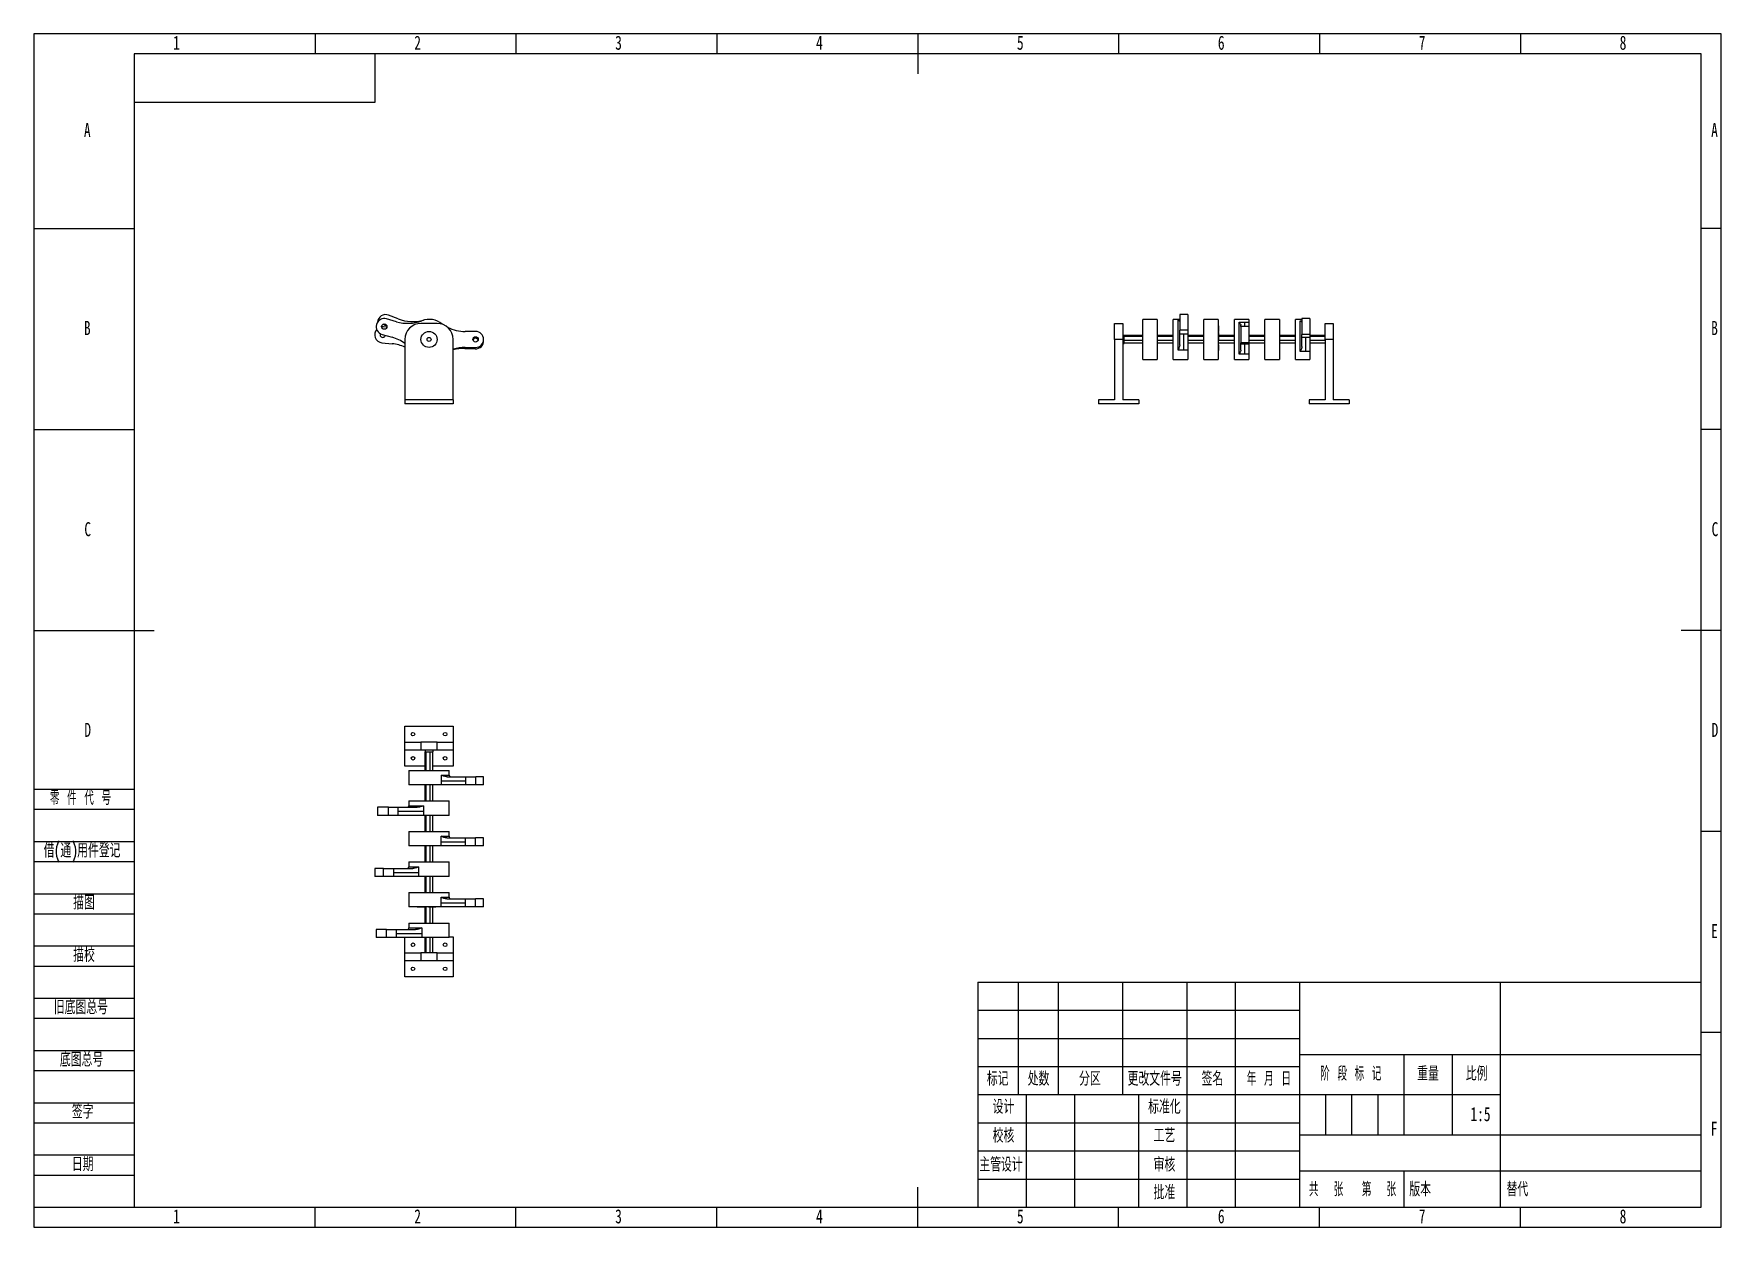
# Model space of a CAD drawing. Header units: millimetres. Extents: x 0 to 420, y 0 to 297.
import ezdxf

# ---------------------------------------------------------------- set-up
doc = ezdxf.new("R2010")
doc.units = ezdxf.units.MM
for name, color, linetype in [('10', 7, 'Continuous'), ('5', 7, 'Continuous'), ('9', 7, 'Continuous'), ('SLD-0', 7, 'Continuous')]:
    doc.layers.add(name, color=color, linetype=linetype)
doc.styles.add('SLDTEXTSTYLE0', font='TXT', dxfattribs={"width": 0.7, "bigfont": 'bigfont'})
doc.styles.add('SLDTEXTSTYLE1', font='TXT', dxfattribs={"width": 0.62, "bigfont": 'bigfont'})
doc.styles.add('SLDTEXTSTYLE2', font='TXT', dxfattribs={"width": 0.614286, "bigfont": 'bigfont'})
doc.styles.add('SLDTEXTSTYLE3', font='TXT', dxfattribs={"width": 0.6, "bigfont": 'bigfont'})
doc.styles.add('SLDTEXTSTYLE4', font='TXT', dxfattribs={"width": 0.7})

msp = doc.modelspace()

# ---------------------------------------------------------------- linework, layer by layer
at = {"color": 7, "linetype": 'Continuous', "lineweight": 25}
for p, q in [((90.71, 226.04), (88.3, 226.97)), ((287.22, 227.11), (285.22, 227.11)), ((285.22, 227.11), (285.22, 223.24)), ((287.22, 227.11), (287.22, 223.24)), ((87.9, 224.01), (87.06, 224.1)), ((90.28, 225.33), (87.8, 226.04)), ((100.38, 224.93), (96.38, 224.93)), ((101.68, 224.71), (101.38, 224.93)), ((109.96, 222.93), (107.38, 222.93)), ((269.02, 224.93), (271.02, 224.93)), ((269.02, 220.93), (269.02, 224.93)), ((271.02, 224.93), (271.02, 220.93)), ((279.62, 225.93), (276.02, 225.93)), ((276.02, 221.08), (276.02, 225.93)), ((279.62, 225.93), (279.62, 215.93)), ((279.62, 224.29), (279.64, 224.29)), ((279.64, 223.33), (279.62, 223.33)), ((279.64, 222.88), (279.62, 222.88)), ((279.64, 224.29), (279.64, 223.33)), ((279.64, 223.33), (279.64, 222.88)), ((285.22, 225.93), (283.62, 225.93)), ((283.62, 215.93), (283.62, 225.93)), ((284.82, 218.28), (284.82, 225.74)), ((287.22, 223.24), (285.22, 223.24)), ((285.22, 222.31), (285.22, 223.24)), ((287.22, 224.29), (287.24, 224.29)), ((287.24, 223.33), (287.22, 223.33)), ((287.22, 223.24), (287.22, 222.31)), ((287.24, 222.88), (287.22, 222.88)), ((287.24, 222.62), (287.22, 222.62)), ((287.24, 224.29), (287.24, 223.33)), ((287.24, 223.33), (287.24, 222.88)), ((287.24, 222.62), (287.24, 221.08)), ((294.82, 225.93), (291.22, 225.93)), ((291.22, 220.93), (291.22, 225.93)), ((294.82, 225.93), (294.82, 215.93)), ((294.82, 224.29), (294.84, 224.29)), ((294.84, 223.33), (294.82, 223.33)), ((294.84, 222.88), (294.82, 222.88)), ((294.84, 222.62), (294.82, 222.62)), ((294.84, 224.29), (294.84, 223.33)), ((294.84, 223.33), (294.84, 222.88)), ((294.84, 222.62), (294.84, 221.08)), ((302.42, 225.93), (298.82, 225.93)), ((298.82, 215.93), (298.82, 225.93)), ((300.02, 225.21), (301.42, 225.21)), ((300.02, 217.26), (300.02, 225.21)), ((300.42, 224.11), (300.42, 224.48)), ((302.42, 224.11), (300.42, 224.11)), ((300.42, 224.11), (300.42, 220.12)), ((301.42, 225.21), (302.42, 225.21)), ((302.42, 225.93), (302.42, 225.21)), ((302.42, 225.21), (302.42, 224.11)), ((302.42, 224.11), (302.42, 220.12)), ((302.42, 223.71), (302.44, 223.71)), ((302.44, 222.75), (302.42, 222.75)), ((302.44, 223.71), (302.44, 222.75)), ((302.44, 222.75), (302.44, 222.45)), ((310.02, 225.93), (306.42, 225.93)), ((306.42, 220.93), (306.42, 225.93)), ((310.02, 225.93), (310.02, 215.93)), ((310.02, 224.29), (310.04, 224.29)), ((310.04, 223.33), (310.02, 223.33)), ((310.04, 222.88), (310.02, 222.88)), ((310.04, 224.29), (310.04, 223.33)), ((310.04, 223.33), (310.04, 222.88)), ((315.62, 225.93), (314.02, 225.93)), ((314.02, 215.93), (314.02, 225.93)), ((315.22, 217.91), (315.22, 225.6)), ((317.62, 226.12), (315.62, 226.12)), ((315.62, 226.12), (315.62, 222.2)), ((317.62, 226.12), (317.62, 222.2)), ((317.62, 224.02), (317.64, 224.02)), ((317.64, 223.07), (317.62, 223.07)), ((317.64, 222.61), (317.62, 222.61)), ((317.64, 224.02), (317.64, 223.07)), ((317.64, 223.07), (317.64, 222.61)), ((321.42, 220.93), (321.42, 224.93)), ((321.42, 224.93), (323.42, 224.93)), ((323.42, 224.93), (323.42, 220.93)), ((86.65, 220.12), (89.22, 219.86)), ((86.69, 222.2), (89.18, 221.49)), ((92.38, 220.93), (92.38, 205.93)), ((104.38, 205.93), (104.38, 220.93)), ((107.32, 218.66), (109.9, 218.58)), ((107.38, 218.93), (109.96, 218.93)), ((269.02, 220.93), (269.02, 205.93)), ((271.02, 220.93), (269.02, 220.93)), ((271.42, 221.93), (271.02, 221.93)), ((271.02, 220.93), (271.02, 205.93)), ((271.02, 219.93), (271.42, 219.93)), ((271.42, 221.65), (271.42, 221.93)), ((276.02, 221.89), (271.42, 221.89)), ((271.42, 220.69), (271.42, 221.65)), ((276.02, 221.65), (271.42, 221.65)), ((271.42, 219.97), (271.42, 220.69)), ((276.02, 220.69), (271.42, 220.69)), ((271.42, 219.93), (271.42, 219.97)), ((276.02, 219.97), (271.42, 219.97)), ((276.02, 215.93), (276.02, 221.08)), ((279.64, 222.5), (279.62, 222.5)), ((279.62, 220.96), (279.64, 220.96)), ((279.64, 220.68), (279.62, 220.68)), ((283.62, 219.97), (279.62, 219.97)), ((279.64, 219.34), (279.62, 219.34)), ((279.64, 222.5), (279.64, 220.96)), ((283.62, 221.89), (279.64, 221.89)), ((283.62, 221.65), (279.64, 221.65)), ((279.64, 220.96), (279.64, 220.68)), ((283.62, 220.69), (279.64, 220.69)), ((279.64, 219.34), (279.64, 218.38)), ((285.22, 222.31), (286.22, 222.31)), ((285.22, 219.61), (285.22, 222.31)), ((286.22, 222.31), (287.22, 222.31)), ((286.22, 218.28), (286.22, 222.31)), ((287.22, 222.31), (287.22, 218.28)), ((287.22, 221.08), (287.24, 221.08)), ((287.24, 220.8), (287.22, 220.8)), ((291.22, 220.69), (287.22, 220.69)), ((291.22, 219.97), (287.22, 219.97)), ((287.24, 219.56), (287.22, 219.56)), ((287.24, 218.6), (287.22, 218.6)), ((291.22, 221.89), (287.24, 221.89)), ((291.22, 221.65), (287.24, 221.65)), ((287.24, 221.08), (287.24, 220.8)), ((287.24, 219.56), (287.24, 218.6)), ((287.24, 218.6), (287.24, 218.15)), ((291.22, 215.93), (291.22, 220.93)), ((294.82, 221.08), (294.84, 221.08)), ((294.84, 220.8), (294.82, 220.8)), ((298.82, 220.69), (294.82, 220.69)), ((298.82, 219.97), (294.82, 219.97)), ((294.84, 219.56), (294.82, 219.56)), ((294.84, 218.6), (294.82, 218.6)), ((298.82, 221.89), (294.84, 221.89)), ((298.82, 221.65), (294.84, 221.65)), ((294.84, 221.08), (294.84, 220.8)), ((294.84, 219.56), (294.84, 218.6)), ((294.84, 218.6), (294.84, 218.15)), ((302.42, 220.12), (300.42, 220.12)), ((300.42, 219.86), (300.42, 220.12)), ((300.42, 219.86), (301.42, 219.86)), ((300.42, 218.28), (300.42, 219.86)), ((301.42, 219.86), (302.42, 219.86)), ((301.42, 217.26), (301.42, 219.86)), ((302.44, 222.45), (302.42, 222.45)), ((302.42, 220.91), (302.44, 220.91)), ((302.44, 220.63), (302.42, 220.63)), ((302.42, 220.12), (302.42, 219.86)), ((306.42, 219.97), (302.42, 219.97)), ((302.42, 219.86), (302.42, 217.26)), ((302.44, 218.98), (302.42, 218.98)), ((302.44, 222.45), (302.44, 220.91)), ((306.42, 221.89), (302.44, 221.89)), ((306.42, 221.65), (302.44, 221.65)), ((302.44, 220.91), (302.44, 220.63)), ((306.42, 220.69), (302.44, 220.69)), ((302.44, 218.98), (302.44, 218.02)), ((306.42, 215.93), (306.42, 220.93)), ((310.04, 222.5), (310.02, 222.5)), ((310.02, 220.96), (310.04, 220.96)), ((310.04, 220.68), (310.02, 220.68)), ((314.02, 219.97), (310.02, 219.97)), ((310.04, 219.34), (310.02, 219.34)), ((310.04, 222.5), (310.04, 220.96)), ((314.02, 221.89), (310.04, 221.89)), ((314.02, 221.65), (310.04, 221.65)), ((310.04, 220.96), (310.04, 220.68)), ((314.02, 220.69), (310.04, 220.69)), ((310.04, 219.34), (310.04, 218.38)), ((317.62, 222.2), (315.62, 222.2)), ((315.62, 221.49), (315.62, 222.2)), ((315.62, 221.49), (316.62, 221.49)), ((315.62, 219.15), (315.62, 221.49)), ((316.62, 221.49), (317.62, 221.49)), ((316.62, 217.91), (316.62, 221.49)), ((317.64, 222.47), (317.62, 222.47)), ((317.62, 222.2), (317.62, 221.49)), ((317.62, 221.49), (317.62, 217.91)), ((317.62, 220.94), (317.64, 220.94)), ((317.64, 220.66), (317.62, 220.66)), ((321.42, 219.97), (317.62, 219.97)), ((317.64, 219.47), (317.62, 219.47)), ((317.64, 218.51), (317.62, 218.51)), ((317.64, 222.47), (317.64, 220.94)), ((321.42, 221.89), (317.64, 221.89)), ((321.42, 221.65), (317.64, 221.65)), ((317.64, 220.94), (317.64, 220.66)), ((321.42, 220.69), (317.64, 220.69)), ((317.64, 219.47), (317.64, 218.51)), ((317.64, 218.51), (317.64, 218.06)), ((321.42, 220.93), (321.42, 205.93)), ((323.42, 220.93), (321.42, 220.93)), ((323.42, 220.93), (323.42, 205.93)), ((276.02, 215.93), (279.62, 215.93)), ((279.64, 218.38), (279.62, 218.38)), ((279.62, 217.93), (279.64, 217.93)), ((279.64, 218.38), (279.64, 217.93)), ((283.62, 215.93), (287.22, 215.93)), ((286.22, 218.28), (284.82, 218.28)), ((287.22, 218.28), (286.22, 218.28)), ((287.22, 218.28), (287.22, 215.93)), ((287.22, 218.15), (287.24, 218.15)), ((291.22, 215.93), (294.82, 215.93)), ((294.82, 218.15), (294.84, 218.15)), ((298.82, 215.93), (302.42, 215.93)), ((301.42, 217.26), (300.02, 217.26)), ((302.42, 217.26), (301.42, 217.26)), ((302.44, 218.02), (302.42, 218.02)), ((302.42, 217.57), (302.44, 217.57)), ((302.42, 217.26), (302.42, 215.93)), ((302.44, 218.02), (302.44, 217.57)), ((306.42, 215.93), (310.02, 215.93)), ((310.04, 218.38), (310.02, 218.38)), ((310.02, 217.93), (310.04, 217.93)), ((310.04, 218.38), (310.04, 217.93)), ((314.02, 215.93), (317.62, 215.93)), ((316.62, 217.91), (315.22, 217.91)), ((317.62, 217.91), (316.62, 217.91)), ((317.62, 218.06), (317.64, 218.06)), ((317.62, 217.91), (317.62, 215.93)), ((92.38, 205.93), (92.38, 204.93)), ((104.38, 205.93), (92.38, 205.93)), ((104.38, 205.93), (104.38, 204.93)), ((265.02, 205.93), (265.02, 204.93)), ((269.02, 205.93), (265.02, 205.93)), ((275.02, 205.93), (271.02, 205.93)), ((275.02, 205.93), (275.02, 204.93)), ((317.42, 205.93), (317.42, 204.93)), ((321.42, 205.93), (317.42, 205.93)), ((327.42, 205.93), (323.42, 205.93)), ((327.42, 205.93), (327.42, 204.93)), ((104.38, 204.93), (92.38, 204.93)), ((275.02, 204.93), (265.02, 204.93)), ((327.42, 204.93), (317.42, 204.93)), ((92.38, 124.7), (104.38, 124.7)), ((92.38, 120.7), (92.38, 124.7)), ((104.38, 124.7), (104.38, 120.7)), ((92.38, 118.7), (92.38, 120.7)), ((92.38, 120.7), (96.38, 120.7)), ((96.38, 118.7), (92.38, 118.7)), ((92.38, 114.7), (92.38, 118.7)), ((96.38, 120.7), (96.38, 118.7)), ((100.38, 120.7), (96.38, 120.7)), ((100.38, 118.7), (96.38, 118.7)), ((97.38, 118.7), (97.38, 118.3)), ((97.38, 118.3), (97.69, 118.3)), ((97.41, 113.7), (97.41, 118.3)), ((97.69, 118.3), (98.66, 118.3)), ((97.69, 113.7), (97.69, 118.3)), ((98.66, 118.3), (99.35, 118.3)), ((98.66, 113.7), (98.66, 118.3)), ((99.35, 118.3), (99.38, 118.3)), ((99.35, 113.7), (99.35, 118.3)), ((99.38, 118.3), (99.38, 118.7)), ((100.38, 118.7), (100.38, 120.7)), ((100.38, 120.7), (104.38, 120.7)), ((104.38, 118.7), (100.38, 118.7)), ((104.38, 120.7), (104.38, 118.7)), ((104.38, 118.7), (104.38, 114.7)), ((97.41, 114.7), (92.38, 114.7)), ((93.38, 113.7), (93.38, 110.1)), ((93.38, 113.7), (103.38, 113.7)), ((104.38, 114.7), (99.35, 114.7)), ((103.38, 112.5), (103.38, 113.7)), ((101.5, 110.1), (93.38, 110.1)), ((95.42, 110.1), (95.42, 110.08)), ((95.87, 110.08), (95.42, 110.08)), ((95.87, 110.08), (95.87, 110.1)), ((96.83, 110.08), (95.87, 110.08)), ((96.83, 110.08), (96.83, 110.1)), ((97.08, 110.08), (96.83, 110.08)), ((97.08, 110.08), (97.08, 110.1)), ((97.41, 110.08), (97.08, 110.08)), ((97.41, 106.1), (97.41, 110.1)), ((97.69, 106.1), (97.69, 110.1)), ((98.25, 110.08), (98.25, 110.1)), ((98.53, 110.08), (98.25, 110.08)), ((98.53, 110.1), (98.53, 110.08)), ((100.07, 110.08), (98.53, 110.08)), ((98.66, 106.1), (98.66, 110.08)), ((99.35, 106.1), (99.35, 110.08)), ((100.07, 110.08), (100.07, 110.1)), ((101.5, 111.1), (101.5, 112.5)), ((101.5, 110.1), (101.5, 111.1)), ((101.5, 111.1), (107.44, 111.1)), ((107.44, 110.1), (101.5, 110.1)), ((102.88, 112.1), (107.44, 112.1)), ((107.44, 112.1), (107.44, 111.1)), ((107.44, 112.1), (110.02, 112.1)), ((107.44, 111.1), (107.44, 110.1)), ((110.02, 110.1), (107.44, 110.1)), ((110.02, 110.1), (110.02, 112.1)), ((111.96, 112.1), (110.02, 112.1)), ((111.96, 110.1), (110.02, 110.1)), ((111.96, 110.1), (111.96, 112.1)), ((93.38, 106.1), (93.38, 104.9)), ((93.38, 106.1), (103.38, 106.1)), ((103.38, 102.5), (103.38, 106.1)), ((85.58, 104.5), (85.58, 102.5)), ((88.3, 104.5), (85.58, 104.5)), ((88.3, 102.5), (85.58, 102.5)), ((88.3, 102.5), (88.3, 104.5)), ((88.3, 104.5), (90.71, 104.5)), ((90.71, 102.5), (88.3, 102.5)), ((90.71, 103.5), (90.71, 104.5)), ((90.71, 104.5), (95.39, 104.5)), ((90.71, 103.5), (97.02, 103.5)), ((90.71, 102.5), (90.71, 103.5)), ((97.02, 102.5), (90.71, 102.5)), ((95.02, 102.5), (95.02, 102.48)), ((95.47, 102.48), (95.02, 102.48)), ((95.47, 102.48), (95.47, 102.5)), ((96.43, 102.48), (95.47, 102.48)), ((96.43, 102.48), (96.43, 102.5)), ((96.86, 102.48), (96.86, 102.5)), ((97.14, 102.48), (96.86, 102.48)), ((97.02, 104.9), (97.02, 103.5)), ((97.02, 103.5), (97.02, 102.5)), ((103.38, 102.5), (97.02, 102.5)), ((97.14, 102.48), (97.14, 102.5)), ((97.41, 102.48), (97.14, 102.48)), ((97.41, 98.5), (97.41, 102.5)), ((97.69, 98.5), (97.69, 102.5)), ((98.25, 102.48), (98.25, 102.5)), ((98.53, 102.48), (98.25, 102.48)), ((98.53, 102.5), (98.53, 102.48)), ((100.07, 102.48), (98.53, 102.48)), ((98.66, 98.5), (98.66, 102.48)), ((99.35, 98.5), (99.35, 102.48)), ((100.07, 102.48), (100.07, 102.5)), ((93.38, 98.5), (93.38, 94.9)), ((93.38, 98.5), (103.38, 98.5)), ((101.38, 95.9), (101.38, 97.3)), ((102.79, 96.9), (107.38, 96.9)), ((103.38, 97.3), (103.38, 98.5)), ((107.38, 96.9), (107.38, 95.9)), ((107.38, 96.9), (109.96, 96.9)), ((109.96, 94.9), (109.96, 96.9)), ((111.96, 96.9), (109.96, 96.9)), ((111.96, 94.9), (111.96, 96.9)), ((101.38, 94.9), (93.38, 94.9)), ((95.02, 94.9), (95.02, 94.88)), ((95.47, 94.88), (95.02, 94.88)), ((95.47, 94.88), (95.47, 94.9)), ((96.43, 94.88), (95.47, 94.88)), ((96.43, 94.88), (96.43, 94.9)), ((96.86, 94.88), (96.86, 94.9)), ((97.14, 94.88), (96.86, 94.88)), ((97.14, 94.88), (97.14, 94.9)), ((97.41, 94.88), (97.14, 94.88)), ((97.41, 90.9), (97.41, 94.9)), ((97.69, 90.9), (97.69, 94.9)), ((98.25, 94.88), (98.25, 94.9)), ((98.53, 94.88), (98.25, 94.88)), ((98.53, 94.9), (98.53, 94.88)), ((100.07, 94.88), (98.53, 94.88)), ((98.66, 90.9), (98.66, 94.88)), ((99.35, 90.9), (99.35, 94.88)), ((100.07, 94.88), (100.07, 94.9)), ((101.38, 94.9), (101.38, 95.9)), ((101.38, 95.9), (107.38, 95.9)), ((107.38, 94.9), (101.38, 94.9)), ((107.38, 95.9), (107.38, 94.9)), ((109.96, 94.9), (107.38, 94.9)), ((111.96, 94.9), (109.96, 94.9)), ((84.86, 89.3), (84.86, 87.3)), ((87.06, 89.3), (84.86, 89.3)), ((87.06, 87.3), (87.06, 89.3)), ((87.06, 89.3), (89.63, 89.3)), ((89.63, 88.3), (89.63, 89.3)), ((89.63, 89.3), (94.31, 89.3)), ((89.63, 88.3), (95.8, 88.3)), ((89.63, 87.3), (89.63, 88.3)), ((93.38, 90.9), (93.38, 89.7)), ((93.38, 90.9), (103.38, 90.9)), ((95.8, 89.7), (95.8, 88.3)), ((95.8, 88.3), (95.8, 87.3)), ((103.38, 87.3), (103.38, 90.9)), ((87.06, 87.3), (84.86, 87.3)), ((89.63, 87.3), (87.06, 87.3)), ((95.8, 87.3), (89.63, 87.3)), ((95.6, 87.3), (95.6, 87.28)), ((96.05, 87.28), (95.6, 87.28)), ((103.38, 87.3), (95.8, 87.3)), ((96.05, 87.28), (96.05, 87.3)), ((97.01, 87.28), (96.05, 87.28)), ((97.01, 87.28), (97.01, 87.3)), ((97.41, 87.28), (97.01, 87.28)), ((97.41, 83.3), (97.41, 87.3)), ((97.69, 83.3), (97.69, 87.3)), ((98.08, 87.28), (98.08, 87.3)), ((98.36, 87.28), (98.08, 87.28)), ((98.36, 87.3), (98.36, 87.28)), ((99.9, 87.28), (98.36, 87.28)), ((98.66, 83.3), (98.66, 87.28)), ((99.35, 83.3), (99.35, 87.28)), ((99.9, 87.28), (99.9, 87.3)), ((93.38, 83.3), (93.38, 79.7)), ((93.38, 83.3), (103.38, 83.3)), ((101.38, 80.7), (101.38, 82.1)), ((101.38, 79.7), (101.38, 80.7)), ((101.38, 80.7), (107.38, 80.7)), ((102.79, 81.7), (107.38, 81.7)), ((103.38, 82.1), (103.38, 83.3)), ((107.38, 81.7), (107.38, 80.7)), ((107.38, 81.7), (109.96, 81.7)), ((107.38, 80.7), (107.38, 79.7)), ((109.96, 79.7), (109.96, 81.7)), ((111.96, 81.7), (109.96, 81.7)), ((111.96, 79.7), (111.96, 81.7)), ((101.38, 79.7), (93.38, 79.7)), ((93.38, 75.7), (93.38, 74.5)), ((93.38, 75.7), (103.38, 75.7)), ((95.42, 79.7), (95.42, 79.68)), ((95.87, 79.68), (95.42, 79.68)), ((95.87, 79.68), (95.87, 79.7)), ((96.83, 79.68), (95.87, 79.68)), ((96.83, 79.68), (96.83, 79.7)), ((97.08, 79.68), (96.83, 79.68)), ((97.08, 79.68), (97.08, 79.7)), ((97.41, 79.68), (97.08, 79.68)), ((97.41, 75.7), (97.41, 79.7)), ((97.69, 75.7), (97.69, 79.7)), ((98.25, 79.68), (98.25, 79.7)), ((98.53, 79.68), (98.25, 79.68)), ((98.53, 79.7), (98.53, 79.68)), ((100.07, 79.68), (98.53, 79.68)), ((98.66, 75.7), (98.66, 79.68)), ((99.35, 75.7), (99.35, 79.68)), ((100.07, 79.68), (100.07, 79.7)), ((107.38, 79.7), (101.38, 79.7)), ((103.38, 72.1), (103.38, 75.7)), ((109.96, 79.7), (107.38, 79.7)), ((111.96, 79.7), (109.96, 79.7)), ((85.25, 74.1), (85.25, 72.1)), ((87.8, 74.1), (85.25, 74.1)), ((87.8, 72.1), (85.25, 72.1)), ((87.8, 72.1), (87.8, 74.1)), ((87.8, 74.1), (90.28, 74.1)), ((90.28, 72.1), (87.8, 72.1)), ((90.28, 73.1), (90.28, 74.1)), ((90.28, 74.1), (95, 74.1)), ((90.28, 73.1), (96.6, 73.1)), ((90.28, 72.1), (90.28, 73.1)), ((96.6, 72.1), (90.28, 72.1)), ((92.38, 68.3), (92.38, 72.1)), ((95.51, 72.1), (95.51, 72.08)), ((95.96, 72.08), (95.51, 72.08)), ((95.96, 72.08), (95.96, 72.1)), ((96.92, 72.08), (95.96, 72.08)), ((96.6, 74.5), (96.6, 73.1)), ((96.6, 73.1), (96.6, 72.1)), ((103.38, 72.1), (96.6, 72.1)), ((96.92, 72.08), (96.92, 72.1)), ((97.12, 72.08), (96.92, 72.08)), ((97.12, 72.08), (97.12, 72.1)), ((97.41, 72.08), (97.12, 72.08)), ((97.41, 68.3), (97.41, 72.1)), ((97.69, 68.3), (97.69, 72.1)), ((98.17, 72.08), (98.17, 72.1)), ((98.45, 72.08), (98.17, 72.08)), ((98.45, 72.1), (98.45, 72.08)), ((99.99, 72.08), (98.45, 72.08)), ((98.66, 68.3), (98.66, 72.08)), ((99.35, 68.3), (99.35, 72.08)), ((99.99, 72.08), (99.99, 72.1)), ((103.38, 72.3), (104.38, 72.3)), ((104.38, 72.3), (104.38, 68.3)), ((92.38, 66.3), (92.38, 68.3)), ((92.38, 68.3), (96.38, 68.3)), ((96.38, 68.3), (96.38, 66.3)), ((100.38, 68.3), (96.38, 68.3)), ((100.38, 66.3), (100.38, 68.3)), ((100.38, 68.3), (104.38, 68.3)), ((104.38, 68.3), (104.38, 66.3)), ((96.38, 66.3), (92.38, 66.3)), ((92.38, 62.3), (92.38, 66.3)), ((100.38, 66.3), (96.38, 66.3)), ((104.38, 66.3), (100.38, 66.3)), ((104.38, 66.3), (104.38, 62.3)), ((104.38, 62.3), (92.38, 62.3))]:
    msp.add_line(p, q, dxfattribs=at)
at = {"color": 8, "linetype": 'Continuous', "lineweight": 25}
for p, q in [((284.82, 225.74), (285.22, 225.74)), ((301.42, 224.11), (301.42, 225.21)), ((315.22, 225.6), (315.62, 225.6)), ((101.5, 112.5), (103.38, 112.5)), ((93.38, 104.9), (97.02, 104.9)), ((101.38, 97.3), (103.38, 97.3)), ((93.38, 89.7), (95.8, 89.7)), ((101.38, 82.1), (103.38, 82.1)), ((93.38, 74.5), (96.6, 74.5))]:
    msp.add_line(p, q, dxfattribs=at)
at = {"color": 7, "linetype": 'Continuous', "lineweight": 25, "flags": 128}
msp.add_lwpolyline([(87.06, 224.1), (86.71, 224.1), (86.58, 224.09)], dxfattribs=at)
at = {"color": 7, "linetype": 'Continuous', "lineweight": 25}
for centre, radius in [((87.25, 224.12), 0.663), ((98.38, 220.93), 2), ((98.38, 220.93), 0.5), ((109.96, 220.93), 0.663), ((94.38, 122.7), 0.45), ((102.38, 122.7), 0.45), ((94.38, 116.7), 0.45), ((102.38, 116.7), 0.45), ((94.38, 70.3), 0.45), ((102.38, 70.3), 0.45), ((94.38, 64.3), 0.45), ((102.38, 64.3), 0.45)]:
    msp.add_circle(centre, radius, dxfattribs=at)
for centre, radius, start, end in [((87.58, 225.11), 2, 68.8578, 176.5069), ((86.86, 222.11), 2, 138.2595, 264.1573), ((87.25, 224.12), 2, 74.0058, 254.0058), ((87.58, 225.11), 0.663, 213.1067, 289.7569), ((93.03, 234.94), 10, 254.0058, 290.8757), ((94.31, 235.37), 10, 248.8578, 285.7277), ((96.38, 220.93), 4, 90, 180), ((98.38, 220.93), 5, 49.4584, 110.8757), ((100.38, 220.93), 4, 0, 90), ((107.38, 232.93), 10, 244.2234, 270), ((109.96, 220.93), 2, 270, 90), ((86.86, 222.11), 0.663, 155.4603, 347.5903), ((86.42, 211.87), 10, 53.4297, 74.0058), ((88.21, 209.91), 10, 65.3243, 84.1573), ((107.38, 208.93), 10, 90, 107.4576), ((107.01, 208.66), 10, 88.2677, 105.2667), ((109.96, 220.58), 0.663, 14.4453, 163.8224), ((109.96, 220.58), 2, 268.2677, 4.1562), ((103.78, 112.5), 0.4, 180, 270), ((92.98, 104.9), 0.4, 270, 0), ((103.78, 97.3), 0.4, 180, 270), ((92.98, 89.7), 0.4, 270, 0), ((103.78, 82.1), 0.4, 180, 270), ((92.98, 74.5), 0.4, 270, 0)]:
    msp.add_arc(centre, radius, start, end, dxfattribs=at)
for points, knots in [([(284.82, 225.74), (284.82, 225.74), (284.92, 225.66), (285.07, 225.57), (285.2, 225.47), (285.22, 225.44), (285.22, 225.43)], [0, 0, 0, 0, 0.003, 0.531431, 0.763976, 1, 1, 1, 1]), ([(300.02, 225.21), (300.02, 225.21), (300.12, 225.06), (300.27, 224.87), (300.4, 224.63), (300.42, 224.53), (300.42, 224.48)], [0, 0, 0, 0, 0.003, 0.531431, 0.763976, 1, 1, 1, 1]), ([(315.22, 225.6), (315.22, 225.6), (315.32, 225.5), (315.47, 225.37), (315.6, 225.22), (315.62, 225.17), (315.62, 225.14)], [0, 0, 0, 0, 0.003, 0.531431, 0.763976, 1, 1, 1, 1]), ([(285.22, 219.61), (285.22, 219.51), (285.2, 219.31), (285.07, 218.87), (284.92, 218.53), (284.82, 218.28), (284.82, 218.28)], [0, 0, 0, 0, 0.231851, 0.468572, 0.997, 1, 1, 1, 1]), ([(315.62, 219.15), (315.62, 219.06), (315.6, 218.87), (315.47, 218.46), (315.32, 218.14), (315.22, 217.91), (315.22, 217.91)], [0, 0, 0, 0, 0.231851, 0.468572, 0.997, 1, 1, 1, 1]), ([(300.42, 218.28), (300.42, 218.21), (300.4, 218.06), (300.27, 217.72), (300.12, 217.45), (300.02, 217.26), (300.02, 217.26)], [0, 0, 0, 0, 0.231851, 0.468572, 0.997, 1, 1, 1, 1]), ([(102.88, 112.1), (102.77, 112.1), (102.53, 112.12), (102.06, 112.25), (101.73, 112.39), (101.5, 112.49), (101.5, 112.5)], [0, 0, 0, 0, 0.231851, 0.468572, 0.997, 1, 1, 1, 1]), ([(97.02, 104.9), (97.02, 104.89), (96.75, 104.79), (96.34, 104.65), (95.79, 104.52), (95.52, 104.5), (95.39, 104.5)], [0, 0, 0, 0, 0.003, 0.531431, 0.763976, 1, 1, 1, 1]), ([(102.79, 96.9), (102.67, 96.9), (102.44, 96.92), (101.96, 97.05), (101.61, 97.19), (101.38, 97.29), (101.38, 97.3)], [0, 0, 0, 0, 0.231851, 0.468572, 0.997, 1, 1, 1, 1]), ([(95.8, 89.7), (95.8, 89.69), (95.55, 89.59), (95.19, 89.45), (94.68, 89.32), (94.43, 89.3), (94.31, 89.3)], [0, 0, 0, 0, 0.003, 0.531431, 0.763976, 1, 1, 1, 1]), ([(102.79, 81.7), (102.67, 81.7), (102.44, 81.72), (101.96, 81.85), (101.61, 81.99), (101.38, 82.09), (101.38, 82.1)], [0, 0, 0, 0, 0.231851, 0.468572, 0.996999, 1, 1, 1, 1]), ([(96.6, 74.5), (96.6, 74.49), (96.33, 74.39), (95.93, 74.25), (95.39, 74.12), (95.13, 74.1), (95, 74.1)], [0, 0, 0, 0, 0.003, 0.531431, 0.763976, 1, 1, 1, 1])]:
    msp.add_open_spline(points, degree=3, knots=knots, dxfattribs=at)
at = {"layer": '10', "color": 7}
for p, q in [((0, 109), (25, 109)), ((0, 104), (25, 104)), ((0, 96), (25, 96)), ((0, 91), (25, 91)), ((0, 83), (25, 83)), ((0, 78), (25, 78)), ((0, 70), (25, 70)), ((0, 65), (25, 65)), ((0, 57), (25, 57)), ((0, 52), (25, 52)), ((235, 54), (315, 54)), ((235, 47), (315, 47)), ((0, 44), (25, 44)), ((0, 39), (25, 39)), ((0, 31), (25, 31)), ((0, 26), (25, 26)), ((0, 18), (25, 18)), ((0, 13), (25, 13))]:
    msp.add_line(p, q, dxfattribs=at)
at = {"layer": '10', "color": 7, "lineweight": 25}
for p, q in [((245, 61), (245, 33)), ((255, 61), (255, 33)), ((271, 61), (271, 33)), ((287, 61), (287, 5)), ((299, 61), (299, 5)), ((315, 61), (315, 5)), ((365, 61), (365, 33)), ((315, 43), (415, 43)), ((340.99, 43), (340.99, 23)), ((353, 43), (353, 23)), ((235, 40), (315, 40)), ((235, 33), (365, 33)), ((247, 33), (247, 5)), ((259, 33), (259, 5)), ((275, 33), (275, 5)), ((365, 33), (365, 5)), ((235, 26), (315, 26)), ((315, 23), (415, 23)), ((235, 19), (315, 19)), ((315, 14), (415, 14)), ((235, 12), (315, 12))]:
    msp.add_line(p, q, dxfattribs=at)
at = {"layer": '5'}
for p, q in [((70, 297), (70, 292)), ((120, 297), (120, 292)), ((170, 297), (170, 292)), ((270, 297), (270, 292)), ((320, 297), (320, 292)), ((370, 297), (370, 292)), ((0, 248.5), (25, 248.5)), ((420, 248.5), (415, 248.5)), ((0, 198.5), (25, 198.5)), ((420, 198.5), (415, 198.5)), ((420, 98.5), (415, 98.5)), ((420, 48.5), (415, 48.5)), ((70, 0), (70, 5)), ((120, 0), (120, 5)), ((170, 0), (170, 5)), ((270, 0), (270, 5)), ((320, 0), (320, 5)), ((370, 0), (370, 5))]:
    msp.add_line(p, q, dxfattribs=at)
at = {"layer": '5', "lineweight": 25}
for p, q in [((220, 297), (220, 287)), ((0, 148.5), (30, 148.5)), ((420, 148.5), (410, 148.5)), ((220, 0), (220, 10))]:
    msp.add_line(p, q, dxfattribs=at)
at = {"layer": '5', "color": 7, "lineweight": 25}
for p, q in [((415, 292), (25, 292)), ((25, 292), (25, 5)), ((85, 280), (85, 292)), ((415, 5), (415, 292)), ((25, 280), (85, 280)), ((235, 61), (415, 61)), ((235, 61), (235, 5)), ((0, 5), (415, 5))]:
    msp.add_line(p, q, dxfattribs=at)
at = {"layer": '9', "color": 7}
for p, q in [((420, 297), (0, 297)), ((0, 297), (0, 0)), ((420, 148.5), (420, 297)), ((420, 0), (420, 148.5)), ((0, 0), (420, 0))]:
    msp.add_line(p, q, dxfattribs=at)
at = {"layer": 'SLD-0'}
for p, q in [((321.5, 33), (321.5, 23)), ((328, 33), (328, 23)), ((334.5, 33), (334.5, 23))]:
    msp.add_line(p, q, dxfattribs=at)
at = {"layer": 'SLD-0', "lineweight": 25}
msp.add_line((340.99, 14), (340.99, 5), dxfattribs=at)

# ---------------------------------------------------------------- texts
at = {"layer": '10', "char_height": 3.5, "attachment_point": 2, "style": 'SLDTEXTSTYLE4'}
for s, insert in [('1', (35.54, 296.52)), ('2', (95.54, 296.52)), ('3', (145.54, 296.52)), ('4', (195.54, 296.52)), ('5', (245.54, 296.52)), ('6', (295.55, 296.52)), ('7', (345.55, 296.52)), ('8', (395.55, 296.52)), ('A', (13.32, 274.77)), ('A', (418.32, 274.77)), ('B', (13.32, 225.52)), ('B', (418.32, 225.52)), ('C', (13.43, 175.47)), ('C', (418.43, 175.47)), ('D', (13.43, 125.52)), ('D', (418.43, 125.52)), ('E', (418.32, 75.47)), ('1:5', (360.08, 29.9)), ('F', (418.22, 26.27)), ('1', (35.54, 4.47)), ('2', (95.54, 4.47)), ('3', (145.54, 4.47)), ('4', (195.54, 4.47)), ('5', (245.54, 4.47)), ('6', (295.55, 4.47)), ('7', (345.55, 4.47)), ('8', (395.55, 4.47))]:
    msp.add_mtext(s, dxfattribs=dict(at, insert=insert))
at = {"layer": '10', "color": 7, "char_height": 3.5}
for s, insert, attachment_point, style in [('\\M+197EB \\M+18C8F \\M+191E3 \\M+18D86', (4.02, 108.59), 1, 'SLDTEXTSTYLE2'), ('\\M+18ED8(\\M+192CA)\\M+19770\\M+18C8F\\M+1936F记', (2.47, 95.5), 1, 'SLDTEXTSTYLE0'), ('\\M+19560图', (12.5, 82.55), 2, 'SLDTEXTSTYLE0'), ('\\M+19560\\M+18D5A', (12.5, 69.52), 2, 'SLDTEXTSTYLE0'), ('\\M+18B8C\\M+192EA图总\\M+18D86', (5, 56.49), 1, 'SLDTEXTSTYLE0'), ('\\M+192EA图总\\M+18D86', (6.5, 43.49), 1, 'SLDTEXTSTYLE0'), ('标记', (239.92, 38.72), 2, 'SLDTEXTSTYLE0'), ('处\\M+19094', (250.08, 38.72), 2, 'SLDTEXTSTYLE0'), ('\\M+195AA\\M+18BE6', (262.86, 38.72), 2, 'SLDTEXTSTYLE0'), ('\\M+18D58\\M+189FC\\M+195B6\\M+18C8F\\M+18D86', (278.99, 38.72), 2, 'SLDTEXTSTYLE0'), ('签\\M+196BC', (293.36, 38.72), 2, 'SLDTEXTSTYLE0'), ('\\M+1944E \\M+18C8E \\M+193FA', (307.41, 38.72), 2, 'SLDTEXTSTYLE1'), ('阶 \\M+19269 标 记', (327.8, 39.99), 2, 'SLDTEXTSTYLE2'), ('\\M+18F64\\M+197CA', (347.02, 39.99), 2, 'SLDTEXTSTYLE0'), ('\\M+194E4\\M+197E1', (359.11, 39.99), 2, 'SLDTEXTSTYLE0'), ('签\\M+18E9A', (12.18, 30.54), 2, 'SLDTEXTSTYLE0'), ('设计', (241.35, 31.73), 2, 'SLDTEXTSTYLE0'), ('标\\M+18F79\\M+189BB', (281.41, 31.73), 2, 'SLDTEXTSTYLE0'), ('\\M+18D5A\\M+18A6A', (241.35, 24.56), 2, 'SLDTEXTSTYLE0'), ('\\M+18D48艺', (281.41, 24.6), 2, 'SLDTEXTSTYLE0'), ('\\M+193FA\\M+18AFA', (12.18, 17.44), 2, 'SLDTEXTSTYLE0'), ('\\M+18EE5\\M+18AC7设计', (240.73, 17.33), 2, 'SLDTEXTSTYLE0'), ('审\\M+18A6A', (281.41, 17.33), 2, 'SLDTEXTSTYLE0'), ('\\M+194E1\\M+18F79', (281.41, 10.44), 2, 'SLDTEXTSTYLE0'), ('\\M+18BA4  张', (321.65, 11.2), 2, 'SLDTEXTSTYLE3'), ('\\M+191E6  张', (334.82, 11.2), 2, 'SLDTEXTSTYLE3'), ('\\M+194C5\\M+1967B', (345.06, 11.2), 2, 'SLDTEXTSTYLE0')]:
    msp.add_mtext(s, dxfattribs=dict(at, insert=insert, attachment_point=attachment_point, style=style))
at = {"layer": 'SLD-0', "insert": (366.56, 11.2), "char_height": 3.5, "attachment_point": 1, "style": 'SLDTEXTSTYLE0'}
msp.add_mtext('\\M+191D6\\M+191E3', dxfattribs=at)

doc.saveas('drawing.dxf')
